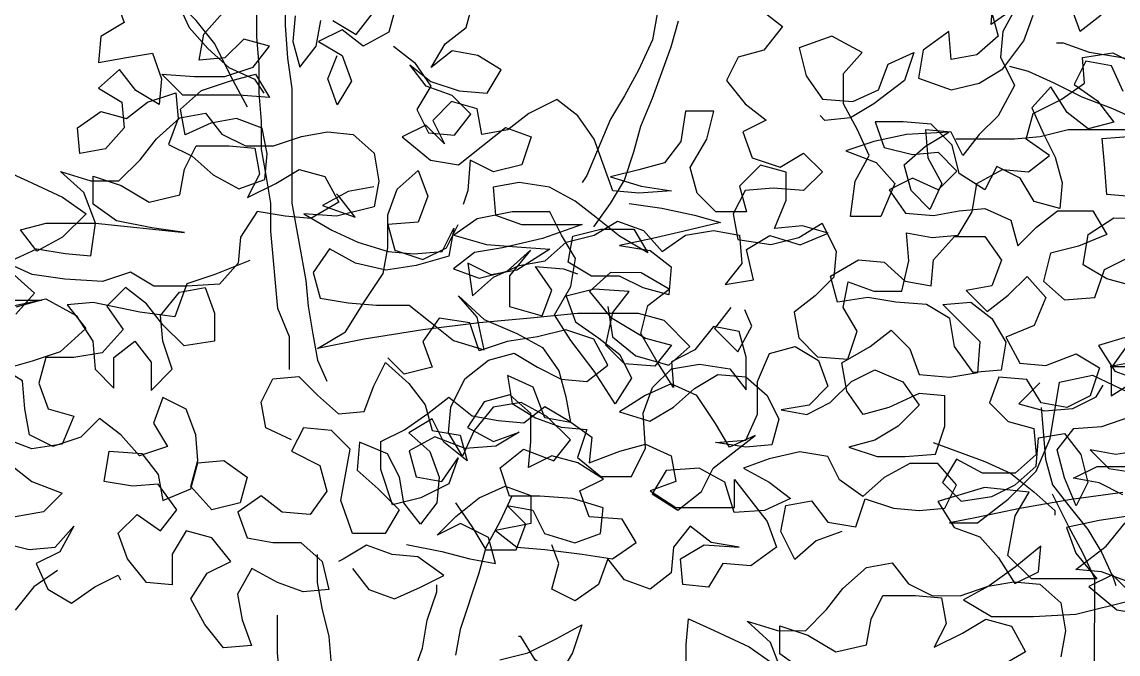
# Model space of a CAD drawing. Header units: inches. Extents: x 350994 to 353538, y 1581369 to 1583842.
# Drawn here: x 351498.559 to 351499.321, y 1583582.262 to 1583582.702 of the extents above; entities that cross this region are included whole.
import ezdxf

# ---------------------------------------------------------------- set-up
doc = ezdxf.new("R2010")
doc.units = ezdxf.units.IN
doc.header["$MEASUREMENT"] = 0
doc.linetypes.add('1', pattern=[0])
doc.layers.add('FOREST', color=96, linetype='Continuous')
doc.layers.add('TREE', color=81, linetype='1')

# ---------------------------------------------------------------- blocks, each defined once
blk = doc.blocks.new('TREE_4')
at = {"color": 94}
for points in [[(-1019.7, 7750.7), (-993.7, 7730.4), (-1016.9, 7701.5), (-1048.7, 7692.9), (-1063.2, 7664), (-1040, 7635), (-1014, 7614.8), (-1043, 7600.4), (-1031.4, 7568.5), (-996.8, 7556.9), (-967.8, 7574.3), (-944.7, 7551.1), (-967.9, 7528), (-1005.4, 7530.9), (-1040.1, 7528.1), (-1054.6, 7499.2), (-1048.9, 7467.4), (-1008.4, 7461.5), (-973.7, 7470.2), (-944.8, 7487.5), (-927.5, 7452.8), (-930.4, 7421), (-953.5, 7397.9), (-979.6, 7377.7), (-973.8, 7345.9), (-950.7, 7322.7), (-913.1, 7319.8), (-901.5, 7354.5), (-918.8, 7383.4), (-913, 7415.2), (-881.2, 7403.6), (-846.5, 7403.6), (-837.8, 7441.1), (-840.7, 7475.8), (-808.9, 7470), (-777.1, 7472.9), (-759.7, 7501.8), (-753.9, 7536.5), (-722.1, 7553.8), (-690.3, 7550.9), (-664.2, 7571.1), (-693.1, 7591.4), (-684.4, 7623.2), (-649.7, 7640.5), (-620.8, 7660.7), (-623.6, 7692.5), (-586.1, 7698.2), (-557.2, 7683.8)], [(-707.4, 7753.3), (-736.4, 7733.1), (-733.4, 7770.7)], [(-736.4, 7750.4), (-727.7, 7718.6), (-753.8, 7695.5), (-785.6, 7689.8), (-788.4, 7724.4), (-820.3, 7701.3), (-826.1, 7666.7), (-785.6, 7652.2), (-750.9, 7660.8), (-722, 7678.1), (-695.9, 7712.8), (-684.3, 7744.6)], [(-600.5, 7744.5), (-626.5, 7724.3), (-638, 7756.1)], [(-704.5, 7756.2), (-721.9, 7724.4), (-724.8, 7692.6), (-707.5, 7657.9), (-727.8, 7620.3), (-751, 7597.2), (-771.2, 7571.2), (-785.6, 7600.1), (-817.4, 7603), (-814.6, 7568.3), (-797.3, 7536.5), (-811.8, 7504.7), (-834.9, 7527.9), (-843.5, 7559.7), (-817.5, 7582.8), (-788.5, 7600.1), (-840.6, 7597.3), (-881.1, 7588.6), (-915.8, 7577.1), (-878.2, 7562.6), (-855.1, 7536.6), (-872.5, 7496.1), (-910.1, 7496.1), (-904.2, 7539.5), (-886.9, 7571.3), (-901.3, 7603.1), (-918.6, 7634.9), (-918.6, 7672.5), (-895.4, 7698.5), (-933, 7718.8), (-973.5, 7704.4), (-964.8, 7669.7), (-944.6, 7640.7), (-907, 7637.8), (-875.2, 7652.2), (-863.6, 7684), (-831.8, 7698.5), (-843.4, 7663.8), (-881, 7634.9), (-910, 7617.6), (-941.8, 7614.7), (-947.5, 7620.5)], [(-456, 7643.2), (-482, 7666.3), (-510.9, 7680.8), (-542.7, 7686.6), (-577.4, 7692.5), (-615, 7698.3), (-646.8, 7709.9), (-655.4, 7709.9)], [(-458.9, 7582.5), (-493.6, 7588.3), (-522.5, 7602.8), (-554.3, 7614.4), (-586.1, 7628.9), (-623.7, 7643.3), (-658.4, 7660.7), (-690.2, 7675.2), (-713.3, 7681)], [(-1651.4, 7441.4), (-1694.8, 7424.1), (-1729.5, 7412.6), (-1744, 7372.1), (-1787.4, 7377.9), (-1845.2, 7389.6), (-1877, 7386.7), (-1853.9, 7357.8), (-1885.7, 7328.9), (-1920.4, 7317.3), (-1960.9, 7305.8)], [(-1943.5, 7392.5), (-1908.8, 7392.5), (-1940.6, 7383.9)], [(-1940.6, 7375.2), (-1917.5, 7401.2), (-1946.4, 7427.2)], [(-1957.8, 7554.5), (-1926, 7540), (-1882.7, 7519.7), (-1853.8, 7499.4), (-1882.7, 7470.5), (-1914.5, 7453.2), (-1934.7, 7479.3), (-1902.9, 7487.9), (-1842.2, 7487.9), (-1732.4, 7476.2), (-1772.8, 7482), (-1816.2, 7490.7), (-1845.1, 7511), (-1845.1, 7545.7), (-1810.4, 7534.1), (-1775.7, 7513.8), (-1738.1, 7522.5), (-1732.3, 7554.3), (-1717.8, 7583.2), (-1677.3, 7583.1), (-1645.5, 7580.2), (-1639.8, 7548.4), (-1654.3, 7519.5), (-1619.5, 7536.8), (-1590.6, 7554.1), (-1558.8, 7545.4), (-1541.5, 7513.6), (-1576.2, 7493.4), (-1608, 7496.3), (-1642.7, 7502.1), (-1663, 7470.3), (-1665.9, 7438.5), (-1689, 7412.5), (-1729.5, 7409.7), (-1770, 7409.7), (-1798.9, 7427.1), (-1833.6, 7415.6), (-1879.9, 7418.5), (-1920.3, 7424.3), (-1952.1, 7438.8), (-1914.5, 7456.1), (-1879.8, 7450.3), (-1848, 7447.4), (-1842.2, 7487.9), (-1856.6, 7525.5), (-1885.5, 7551.5), (-1848, 7539.9), (-1813.3, 7539.9), (-1787.2, 7565.9), (-1766.9, 7591.9), (-1738, 7617.9), (-1706.2, 7623.6), (-1686, 7597.6), (-1657.1, 7583.1), (-1622.4, 7583.1), (-1587.7, 7594.6), (-1555.9, 7600.4), (-1524.1, 7597.4), (-1498.1, 7574.3), (-1492.3, 7539.6), (-1498.1, 7507.8), (-1544.4, 7496.3), (-1584.9, 7499.2), (-1550.2, 7478.9), (-1518.4, 7464.4), (-1480.8, 7452.8), (-1449, 7449.9), (-1414.3, 7452.8), (-1399.9, 7481.7), (-1405.7, 7447), (-1446.2, 7435.5), (-1483.8, 7429.7), (-1521.3, 7438.4), (-1553.1, 7455.8), (-1573.4, 7426.9), (-1564.7, 7395.1), (-1530, 7389.3), (-1495.4, 7386.3), (-1454.9, 7386.3), (-1428.9, 7366), (-1400, 7342.9), (-1362.4, 7331.3), (-1371, 7371.8), (-1394.1, 7397.8), (-1362.4, 7368.9), (-1321.9, 7351.5), (-1290.1, 7334.1), (-1269.9, 7305.2), (-1261.3, 7273.4), (-1255.5, 7241.6), (-1287.3, 7247.4), (-1301.7, 7285), (-1333.5, 7299.5), (-1327.8, 7264.8), (-1298.9, 7247.4), (-1267.1, 7235.8), (-1235.3, 7232.9), (-1246.9, 7198.2), (-1218, 7175), (-1180.4, 7175), (-1163, 7209.7), (-1165.9, 7253), (-1154.3, 7284.8), (-1131.1, 7307.9), (-1096.4, 7313.7), (-1058.8, 7307.9), (-1038.6, 7281.8), (-1038.6, 7322.3), (-1047.2, 7354.1), (-1079, 7359.9), (-1102.2, 7331.1), (-1131.1, 7316.6), (-1128.3, 7284.8), (-1148.5, 7316.6), (-1168.7, 7351.4), (-1160, 7386), (-1133.9, 7406.3), (-1168.6, 7426.5), (-1206.2, 7426.6), (-1232.2, 7403.5), (-1206.2, 7371.6), (-1162.9, 7345.6), (-1131.1, 7336.9), (-1151.4, 7310.9), (-1188.9, 7313.8), (-1212.1, 7336.9), (-1203.3, 7377.4), (-1183.1, 7403.4), (-1226.4, 7406.3), (-1261.1, 7397.7), (-1249.6, 7365.9), (-1220.7, 7345.6), (-1194.7, 7325.4), (-1180.3, 7296.4), (-1200.6, 7264.6), (-1226.5, 7305.1), (-1255.4, 7342.8), (-1275.6, 7374.6), (-1255.4, 7409.3), (-1249.5, 7443.9), (-1266.9, 7472.9), (-1281.3, 7501.8), (-1327.6, 7501.8), (-1370.9, 7493.2), (-1399.9, 7473), (-1359.4, 7461.4), (-1321.8, 7458.5), (-1281.3, 7455.5), (-1321.8, 7429.6), (-1353.6, 7423.8), (-1382.5, 7438.3), (-1376.8, 7397.8), (-1350.8, 7420.9), (-1318.9, 7435.3), (-1287.1, 7441.1), (-1261.1, 7464.2), (-1226.4, 7472.8), (-1197.5, 7490.2), (-1165.7, 7478.6), (-1142.6, 7452.5), (-1113.6, 7472.7), (-1078.9, 7478.5), (-1047.1, 7472.7), (-1044.3, 7438), (-1064.5, 7412), (-1029.8, 7417.7), (-1038.5, 7455.3), (-1009.5, 7472.6), (-972, 7461), (-937.3, 7475.5), (-969, 7484.2), (-1003.7, 7481.3), (-989.3, 7516), (-989.2, 7550.7), (-1021, 7559.4), (-1047.1, 7533.4), (-1038.4, 7501.6), (-1076, 7501.6), (-1099.1, 7524.8), (-1107.8, 7556.6), (-1087.5, 7591.3), (-1078.8, 7625.9), (-1113.5, 7626), (-1119.3, 7588.4), (-1139.6, 7562.4), (-1171.4, 7553.7), (-1206.1, 7545.1), (-1168.5, 7533.5), (-1130.9, 7527.7), (-1171.4, 7524.8), (-1203.2, 7527.8), (-1226.3, 7591.4), (-1246.5, 7620.3), (-1272.5, 7640.6), (-1307.2, 7623.3), (-1333.2, 7603), (-1365.1, 7597.3), (-1370.8, 7629.1), (-1402.6, 7637.8), (-1425.8, 7614.7), (-1411.3, 7585.8), (-1434.4, 7608.9), (-1463.4, 7594.5), (-1428.7, 7565.5), (-1394, 7559.7), (-1336.1, 7605.9), (-1304.3, 7594.3), (-1315.9, 7559.7), (-1350.6, 7551), (-1379.5, 7565.5), (-1382.5, 7527.9), (-1388.3, 7510.6)], [(-545.9, 7354.1), (-603.7, 7336.8), (-583.5, 7305), (-551.7, 7293.4)], [(-557.5, 7316.6), (-589.3, 7310.8), (-554.6, 7310.8)], [(-537, 7605.7), (-568.8, 7602.8), (-641.1, 7602.9), (-675.8, 7594.2), (-707.6, 7591.4), (-779.9, 7591.4)], [(-1057.6, 7383.5), (-1077.9, 7357.5), (-1049, 7328.6), (-1031.6, 7360.4), (-1040.3, 7380.6)], [(-676.1, 7290.7), (-702.1, 7264.7), (-670.3, 7256), (-635.6, 7258.8), (-606.7, 7273.2), (-598, 7287.7)], [(468.1, 6454), (462.3, 6422.2), (444.9, 6384.6), (427.6, 6352.9), (410.2, 6324), (381.2, 6254.6), (375.4, 6245.9)], [(-1458, 7090.7), (-1414.6, 7082), (-1379.9, 7073.3), (-1348.1, 7067.5), (-1356.8, 7099.3), (-1391.5, 7116.7), (-1420.4, 7102.3), (-1397.2, 7125.4), (-1368.3, 7148.5), (-1336.5, 7162.9), (-1304.7, 7151.3), (-1304.7, 7116.6), (-1348.1, 7108), (-1322.1, 7087.7), (-1287.4, 7084.8), (-1241.2, 7079), (-1203.6, 7073.2), (-1174.6, 7093.4), (-1192, 7122.3), (-1232.4, 7125.2), (-1244, 7157), (-1215, 7171.5), (-1246.8, 7191.7), (-1278.6, 7200.4), (-1307.6, 7186), (-1304.6, 7217.8), (-1304.6, 7252.5), (-1330.6, 7275.7), (-1362.4, 7267), (-1382.7, 7235.2), (-1350.9, 7217.9), (-1319.1, 7229.4), (-1348, 7212.1), (-1385.6, 7209.2), (-1423.2, 7223.7), (-1455, 7206.4), (-1446.3, 7174.6), (-1414.5, 7168.8), (-1394.3, 7197.7), (-1405.9, 7165.9), (-1440.6, 7148.5), (-1475.3, 7139.9), (-1489.7, 7183.3), (-1489.7, 7218), (-1460.7, 7232.4), (-1431.8, 7252.6), (-1405.8, 7272.8), (-1376.9, 7249.7), (-1345.1, 7243.9), (-1313.3, 7240.9), (-1287.2, 7261.2), (-1258.3, 7243.8), (-1229.5, 7223.5), (-1232.4, 7191.7), (-1194.8, 7206.1), (-1163, 7214.8), (-1131.2, 7200.3), (-1125.4, 7168.5), (-1157.2, 7157), (-1125.4, 7136.7), (-1053.2, 7136.6), (-1053.1, 7171.3), (-1012.7, 7119.2), (-1001.2, 7087.4), (-1033, 7064.3), (-1067.7, 7067.2), (-1085.1, 7038.3), (-1116.9, 7041.3), (-1119.7, 7073.1), (-1090.8, 7090.4), (-1047.4, 7087.5), (-1082.1, 7093.3), (-1108.1, 7113.5), (-1128.4, 7087.5), (-1131.3, 7055.7), (-1157.3, 7035.5), (-1189.1, 7047.1), (-1209.4, 7073.2), (-1220.9, 7041.4), (-1249.9, 7021.2), (-1278.8, 7035.6), (-1270.1, 7067.4), (-1278.7, 7090.6)], [(389.8, 6191), (410.1, 6219.9), (427.5, 6248.8), (439.1, 6283.5), (447.8, 6315.3), (462.3, 6349.9), (485.4, 6413.5), (494.1, 6445.3)], [(-1113, 6932.5), (-1112.9, 6967.2), (-1110, 6999), (-1078.2, 6984.5), (-1034.9, 6964.3), (-1006, 6944)], [(-968.4, 6935.3), (-997.3, 6955.6), (-997.3, 6990.2), (-962.6, 6978.7), (-927.9, 6958.4), (-890.3, 6967), (-884.5, 6998.8), (-870, 7027.7), (-829.5, 7027.7), (-797.7, 7024.8), (-792, 6993), (-806.5, 6964.1), (-771.8, 6981.4), (-742.8, 6998.7), (-711, 6990), (-693.7, 6958.2), (-728.4, 6938)], [(-994.4, 6932.4), (-1008.9, 6970), (-1037.7, 6996.1), (-1000.2, 6984.5), (-965.5, 6984.4), (-939.4, 7010.4), (-919.2, 7036.4), (-890.2, 7062.4), (-858.4, 7068.2), (-838.2, 7042.1), (-809.3, 7027.7), (-774.6, 7027.6), (-739.9, 7039.2), (-708.1, 7044.9), (-676.3, 7042), (-650.3, 7018.8), (-644.5, 6984.1), (-650.3, 6952.3)], [(-563.5, 7030.3), (-586.6, 7053.5), (-615.6, 7039.1), (-580.9, 7010.1), (-546.2, 7004.3)], [(13.8, 6015), (13.8, 6055.4), (-0.6, 6090.1), (-9.2, 6185.6), (-9.2, 6220.3), (-14.9, 6255), (-20.7, 6286.8), (-20.6, 6321.5), (-23.5, 6356.2), (-23.5, 6390.9), (-26.3, 6425.6), (-26, 6714.7), (-31.8, 6749.4), (-40.4, 6781.2), (-43.3, 6813), (-49.1, 6844.8), (-60.6, 6876.6), (-63.5, 6891.1)], [(-14.3, 6893.9), (-14.3, 6859.2), (-5.7, 6824.5), (2.9, 6792.7), (8.7, 6758), (11.5, 6717.5), (17.3, 6653.9), (17.2, 6578.8), (8.4, 6483.4), (8.4, 6440), (11.3, 6399.5), (17, 6361.9), (16.9, 6220.2), (34.1, 6124.8), (37, 6093), (42.7, 6058.3), (48.5, 6026.5), (60, 6000.5)], [(-38, 6338.8), (-58.2, 6376.4), (-78.4, 6416.9), (-101.5, 6445.9), (-124.6, 6469), (-150.6, 6492.2), (-173.7, 6515.3), (-193.9, 6541.4), (-217, 6570.3), (-240.1, 6593.4), (-266.1, 6616.6), (-289.2, 6639.8), (-309.4, 6665.8), (-222.8, 6596.3), (-196.8, 6573.2), (-170.8, 6552.9), (-164.9, 6590.5), (-170.7, 6625.2), (-173.6, 6659.9), (-173.5, 6738), (-176.3, 6764)], [(-173.6, 6573.1), (-170.8, 6538.5), (-124.6, 6469), (-110.1, 6437.2), (-87, 6411.2), (-61, 6388), (-29.2, 6373.5), (-17.7, 6356.2)], [(696, 5814.8), (664.1, 5803.3), (638.1, 5780.2), (620.8, 5814.9), (626.6, 5846.7), (658.4, 5852.5), (678.6, 5826.4), (713.3, 5820.6), (724.9, 5855.3), (759.6, 5843.7), (791.4, 5840.8), (823.2, 5843.6), (837.7, 5872.5), (814.6, 5898.6), (779.9, 5898.6), (748.1, 5881.3), (722, 5858.2), (693.1, 5878.4), (678.7, 5907.4), (644, 5913.2), (606.4, 5904.5), (574.6, 5893), (606.4, 5875.6), (632.4, 5855.4), (600.6, 5840.9), (563, 5838.1), (551.4, 5875.7), (519.7, 5893.1), (479.2, 5890.2), (461.8, 5861.3), (493.6, 5841), (522.5, 5864.1), (537, 5893), (589.1, 5933.5), (557.3, 5919), (539.9, 5948), (516.8, 5982.7), (485.1, 5997.2), (453.2, 5982.7), (421.4, 5962.5), (459, 5950.9), (487.9, 5968.3), (514, 5991.4), (542.9, 6008.7), (577.6, 6005.8), (603.6, 5982.6), (618, 5953.7), (609.3, 5921.9), (577.5, 5919), (539.9, 5924.8), (577.5, 5927.7), (592, 5959.5), (592, 6000), (606.5, 6034.7), (638.3, 6043.3), (667.2, 6025.9), (678.8, 5994.1), (655.6, 5971), (620.9, 5965.2), (652.7, 5959.4), (681.6, 5973.9), (707.7, 5999.9), (736.6, 6014.3), (771.3, 5999.8), (791.5, 5970.9), (765.5, 5944.9), (736.5, 5927.6), (704.7, 5918.9), (739.4, 5907.3), (774.1, 5907.3), (811.7, 5910.1), (823.3, 5944.8), (823.3, 5982.4), (791.5, 5985.3), (753.9, 5968), (722.1, 5959.4), (701.9, 5988.3), (696.1, 6023), (730.9, 6043.2), (756.9, 6063.4), (780, 6040.3), (791.5, 6008.5), (829.1, 6005.5), (863.8, 6011.3), (866.8, 6048.9), (820.5, 6095.2), (855.2, 6098), (881.2, 6077.8), (898.6, 6048.8), (892.7, 6014.2), (858, 6011.3), (834.9, 6043.1), (829.2, 6077.8), (800.3, 6095.2), (762.7, 6098.1), (728, 6103.9), (690.4, 6098.2), (681.8, 6130), (716.5, 6150.2), (748.3, 6147.3), (774.3, 6124.1), (806.1, 6118.3), (809, 6150.1), (835.1, 6179), (872.7, 6179), (892.9, 6150), (881.3, 6118.2), (849.5, 6112.5), (875.5, 6086.4), (901.5, 6106.7), (924.7, 6129.8), (947.8, 6103.7), (933.3, 6069), (898.6, 6054.6), (915.9, 6022.8), (947.7, 6019.9), (985.3, 6034.3), (1014.2, 6016.9), (1002.6, 5982.2), (973.7, 5967.8), (941.9, 5973.6), (924.5, 6002.6), (889.8, 6005.5), (878.3, 5973.7), (901.4, 5950.5), (933.2, 5941.8), (936, 5910), (910, 5886.9), (869.5, 5887), (837.7, 5904.3), (820.3, 5875.4), (843.4, 5852.3), (881, 5858), (910, 5872.5), (936, 5895.6), (938.9, 5930.3), (970.7, 5936), (991, 5910), (999.6, 5875.3), (985.1, 5846.4), (970.7, 5881.1), (962, 5915.8), (982.3, 5941.8), (1017, 5944.6), (1051.7, 5956.2)], [(1071.9, 5915.7), (1034.3, 5909.9), (1002.5, 5915.7), (1025.6, 5892.6), (1063.2, 5886.8)], [(1048.9, 6045.8), (1028.6, 6016.9), (1028.6, 5982.2), (1060.4, 6002.4)], [(1043.4, 6358.1), (1029, 6389.9), (997.2, 6395.7), (982.7, 6366.8), (1011.6, 6346.5), (1031.8, 6320.5), (1000, 6311.9), (974, 6332.1), (953.8, 6363.9), (930.6, 6337.9), (945.1, 6306.1), (959.5, 6277.2), (968.1, 6245.4), (965.2, 6213.6), (933.4, 6222.3), (916.1, 6251.2), (887.2, 6265.7), (872.7, 6236.8), (840.9, 6257.1), (832.3, 6291.8), (806.3, 6317.8), (771.6, 6320.7), (736.9, 6320.8), (748.4, 6289), (783.1, 6280.3), (814.9, 6283.1), (838, 6260), (814.9, 6236.9), (783.1, 6251.3), (754.2, 6236.9), (774.4, 6208), (809.1, 6205.1), (840.9, 6210.8), (872.7, 6213.7), (904.5, 6199.2), (913.1, 6167.4), (936.3, 6190.5), (962.3, 6210.7), (1005.7, 6210.7), (1023, 6181.7), (988.3, 6167.3), (953.6, 6158.7), (944.9, 6124), (970.9, 6100.8), (1008.5, 6103.7), (1020.1, 6138.4), (1054.8, 6155.7)], [(1054.8, 6118.1), (1023, 6126.8), (994.1, 6144.2), (999.9, 6181.7), (1031.7, 6202), (1069.3, 6201.9)], [(1057.7, 6228), (1023.1, 6230.9), (1020.2, 6268.5), (1017.3, 6300.3), (1054.9, 6303.1)], [(444.7, 6084), (369.5, 6084), (311.7, 6078.3), (248, 6072.6), (178.6, 6064), (106.3, 6052.5), (48.5, 6040.9), (83.2, 6061.2), (106.4, 6098.7), (129.6, 6133.4), (135.4, 6165.2), (135.4, 6205.7), (147, 6237.5), (173, 6260.6), (184.6, 6228.8), (173, 6197), (135.4, 6194.1), (144, 6162.3), (178.7, 6150.7), (207.6, 6165.1), (222.1, 6194)], [(118.1, 6240.4), (86.3, 6234.6), (54.5, 6217.3), (94.9, 6202.8), (74.7, 6228.9), (71.8, 6231.8)], [(433.2, 6219.9), (473.7, 6214), (514.2, 6205.3), (546, 6196.6), (499.7, 6185.1), (462.1, 6176.5), (421.6, 6167.8), (459.2, 6162), (485.2, 6141.7), (482.3, 6107), (450.5, 6115.8), (421.6, 6130.2), (386.9, 6130.3), (358, 6147.6), (363.8, 6179.4), (398.5, 6188.1), (439, 6188), (456.3, 6159.1), (421.6, 6179.4), (392.7, 6202.5), (366.7, 6222.8), (334.9, 6240.2), (297.4, 6246), (265.5, 6240.2), (268.4, 6205.5), (300.2, 6194), (375.4, 6193.9), (326.2, 6176.6), (277, 6165.1), (242.3, 6159.3), (216.3, 6139.1), (248.1, 6127.5), (282.8, 6136.1), (311.7, 6162.1), (285.7, 6130.4), (285.6, 6092.8), (326.1, 6081.2), (337.7, 6113), (317.5, 6141.9), (352.2, 6139), (369.5, 6133.2)], [(16.6, 5928.2), (-15.2, 5942.7), (-20.9, 5974.5), (-6.5, 6003.4), (25.3, 6006.3), (48.5, 5983.1), (74.5, 5960), (106.3, 5962.8), (117.9, 5994.6), (132.3, 6023.5), (161.2, 5997.5), (181.4, 5971.4), (190.1, 5939.6), (224.8, 5933.8), (233.4, 5902), (204.5, 5925.2), (190.1, 5954.1), (161.2, 5936.8), (187.2, 5913.6), (198.7, 5881.8), (195.8, 5850), (175.5, 5824), (155.3, 5850), (149.6, 5881.8), (135.1, 5910.8), (100.4, 5925.2), (97.5, 5890.6), (123.5, 5867.4), (149.5, 5841.4), (132.2, 5812.5), (91.7, 5812.5), (77.3, 5853), (88.9, 5916.6), (65.8, 5939.7), (31.1, 5942.7), (16.6, 5913.8), (51.3, 5896.4), (59.9, 5864.6), (39.6, 5835.7), (5, 5838.6), (-21, 5858.9), (-50, 5838.6), (-38.4, 5806.8), (-6.6, 5801), (28.1, 5801), (54.1, 5777.8), (62.7, 5743.1), (30.9, 5740.3), (-0.9, 5751.9), (-32.7, 5769.2), (-50.1, 5737.4), (-44.3, 5705.6), (-32.8, 5673.8), (-67.5, 5671), (-90.6, 5699.9), (-107.9, 5731.7), (-87.6, 5763.5), (-58.7, 5777.9), (-81.8, 5806.9), (-113.6, 5815.6), (-131, 5786.7), (-131, 5749.1), (-162.8, 5752), (-185.9, 5780.9), (-197.5, 5812.8), (-174.3, 5835.9), (-145.4, 5815.6), (-125.1, 5841.6), (-148.3, 5873.4), (-180.1, 5870.6), (-214.7, 5876.4), (-208.9, 5914), (-168.5, 5911), (-148.2, 5885), (-142.5, 5853.2), (-107.8, 5867.6), (-99.1, 5899.4), (-67.3, 5902.3), (-38.4, 5882), (-47.1, 5850.2), (-81.8, 5841.6), (-107.8, 5870.5), (-99.1, 5902.3), (-101.9, 5934.1), (-113.5, 5965.9), (-142.4, 5980.4), (-154, 5948.6), (-136.6, 5919.7), (-171.3, 5908.1), (-194.5, 5934.2), (-220.5, 5954.5), (-243.6, 5931.3), (-278.3, 5919.8), (-307.2, 5934.3), (-313, 5966.1), (-315.8, 6000.8), (-344.7, 6018.2)], [(-327.3, 6093.3), (-286.8, 6102), (-249.3, 6081.7), (-229, 6049.9), (-226.2, 6015.2), (-203.1, 5992), (-203, 6029.6), (-177, 6049.8), (-156.8, 6023.8), (-156.8, 5989.1), (-130.8, 6015.1), (-142.3, 6049.8), (-145.2, 6081.6), (-122, 6110.5), (-90.2, 6116.2), (-78.7, 6084.4), (-78.7, 6049.7), (-116.3, 6044), (-142.3, 6070), (-162.5, 6096.1), (-188.5, 6116.3), (-211.7, 6093.2), (-191.4, 6064.3), (-217.5, 6035.4), (-252.2, 6029.7), (-286.9, 6029.7), (-295.6, 5997.9), (-284.1, 5966.1), (-252.3, 5957.4), (-266.7, 5922.7), (-304.3, 5916.9), (-341.9, 5931.4)], [(-333.3, 5899.6), (-304.4, 5876.5), (-266.8, 5862), (-290, 5838.9), (-324.7, 5833.1)], [(-342, 5801.3), (-307.3, 5792.6), (-275.5, 5795.5), (-252.4, 5821.5), (-269.8, 5789.7), (-298.7, 5775.3), (-284.3, 5743.4), (-255.4, 5726.1), (-226.4, 5746.3), (-197.5, 5760.7), (-194.6, 5754.9)], [(407.1, 6092.7), (412.8, 6055.1), (441.7, 6031.9), (482.2, 6020.3), (508.2, 6043.4), (476.5, 6075.2), (444.7, 6084)], [(218.9, 5850), (239.1, 5821), (256.5, 5792.1), (294, 5792.1), (305.6, 5823.9), (282.5, 5847), (314.3, 5841.2), (328.8, 5812.3), (366.3, 5800.7), (398.1, 5812.2), (401.1, 5844), (363.5, 5855.6), (323, 5858.5), (285.4, 5858.6), (273.9, 5893.3), (302.8, 5916.4), (340.4, 5901.9), (360.7, 5927.9), (331.8, 5956.8), (300, 5974.2), (265.3, 5968.5), (242.1, 5939.6), (227.7, 5907.8), (210.3, 5936.7), (213.2, 5968.5), (230.6, 6003.2), (259.6, 6026.3), (291.4, 6034.9), (320.3, 6017.6), (349.2, 6003.1), (381, 6000.2), (407, 6020.4), (389.7, 6052.2), (355, 6063.8), (320.3, 6055.2), (282.7, 6049.4), (248, 6037.9), (236.5, 6072.6), (198.9, 6078.4), (178.6, 6049.5), (190.2, 6017.7), (155.5, 6009), (135.2, 6029.3)], [(941.9, 5967.8), (947.6, 5904.2), (956.2, 5872.4), (976.4, 5846.4), (999.5, 5817.4), (1016.9, 5788.5), (1031.3, 5756.7), (1034.2, 5748)], [(808.8, 5924.6), (872.4, 5901.4), (904.2, 5886.9), (933.1, 5863.8), (959.1, 5840.6), (959.1, 5834.8)], [(987.7, 5511), (996.4, 5548.6), (999.3, 5580.4), (1005.1, 5612.2), (1008.1, 5646.9), (1008.2, 5756.7), (993.7, 5788.5), (976.4, 5820.4), (956.2, 5860.9)], [(288.3, 5858.6), (273.8, 5826.8), (256.5, 5795), (247.8, 5763.2), (224.6, 5693.8), (218.8, 5662)], [(91.6, 5769.1), (111.8, 5743.1), (143.6, 5731.5), (175.5, 5745.9), (204.4, 5760.3), (172.6, 5783.5), (140.8, 5786.4), (109, 5798), (80.1, 5780.7), (74.3, 5777.8)], [(48.3, 5786.5), (48.2, 5751.8), (54, 5720), (62.6, 5685.3), (68.4, 5615.9), (68.3, 5581.2), (74.1, 5546.5), (74, 5511.8), (88.5, 5482.9), (111.6, 5508.9), (140.6, 5572.5), (152.2, 5604.3), (166.7, 5638.9), (178.3, 5670.7), (184.1, 5705.4), (195.7, 5740.1), (195.7, 5748.8)], [(-272.7, 5766.6), (-301.6, 5746.4), (-324.8, 5717.5)], [(4.7, 5601.5), (-1, 5665.1), (-0.9, 5711.4)], [(273.7, 5656.2), (308.4, 5664.8), (343.1, 5682.2), (374.9, 5699.5), (363.3, 5664.8), (345.9, 5635.9), (317.1, 5656.2), (299.7, 5685.1), (296.8, 5685.1)], [(1759, 4799), (1785, 4778.7), (1805.2, 4749.8), (1787.9, 4720.9), (1802.3, 4692), (1834.1, 4689.1), (1854.4, 4715.1), (1831.3, 4738.2), (1799.5, 4749.8), (1779.2, 4775.9), (1805.2, 4755.6), (1839.9, 4744), (1874.6, 4741.1), (1892, 4770), (1863.1, 4787.4), (1831.3, 4793.2), (1805.3, 4772.9), (1822.6, 4801.8), (1848.7, 4822.1), (1857.4, 4853.9)], [(1415, 4860), (1426.6, 4828.2), (1397.6, 4810.9), (1394.7, 4779.1), (1429.4, 4784.9), (1461.2, 4790.6), (1472.7, 4758.8), (1469.8, 4727), (1440.9, 4744.4), (1420.7, 4770.4), (1394.7, 4747.3), (1423.6, 4729.9), (1426.4, 4698.1), (1403.3, 4672.1), (1371.5, 4666.4), (1368.6, 4698.2), (1397.5, 4718.4), (1429.3, 4709.7), (1455.4, 4729.9), (1490.1, 4741.4), (1492.9, 4709.6), (1481.3, 4677.8), (1510.2, 4663.3), (1536.2, 4640.2), (1568, 4622.8), (1599.9, 4634.4), (1602.8, 4666.2), (1597, 4698), (1565.2, 4709.6), (1533.4, 4703.8), (1501.6, 4689.4), (1495.8, 4721.2), (1521.9, 4744.3), (1556.6, 4755.8), (1588.4, 4764.5), (1605.7, 4735.5), (1568.1, 4738.5), (1498.8, 4738.5), (1472.8, 4764.6), (1513.2, 4761.6), (1550.8, 4761.6), (1585.5, 4773.1), (1605.8, 4799.2), (1574, 4807.9), (1550.8, 4784.7), (1519, 4781.9), (1524.8, 4813.7), (1548, 4839.7)], [(1637.6, 4836.7), (1634.7, 4804.9), (1643.3, 4773.1), (1663.6, 4799.1), (1669.4, 4830.9)], [(1683.9, 4830.9), (1712.8, 4813.5), (1733, 4839.5)], [(1762, 4848.2), (1753.3, 4816.4), (1721.4, 4799), (1695.4, 4819.3), (1666.5, 4804.9), (1695.4, 4787.5), (1706.9, 4755.7), (1689.6, 4726.8), (1678, 4758.6), (1689.6, 4787.5)], [(-1353.2, 4545), (-1411, 4536.3), (-1451.5, 4527.7), (-1440, 4495.9), (-1414, 4464.1), (-1494.9, 4464.1), (-1523.8, 4493.1), (-1515.1, 4542.2), (-1497.7, 4571.1), (-1552.6, 4576.9), (-1610.5, 4559.6), (-1590.3, 4527.8), (-1558.5, 4516.2), (-1535.4, 4490.2), (-1515.2, 4458.4), (-1486.2, 4472.8), (-1483.3, 4504.6), (-1515.1, 4478.6), (-1547, 4455.5), (-1578.8, 4438.2), (-1544.1, 4417.9), (-1492.1, 4417.9), (-1440, 4420.7), (-1370.6, 4438)], [(-1376.4, 4461.1), (-1408.2, 4472.7), (-1440, 4475.6), (-1402.4, 4504.5), (-1379.2, 4533.4)], [(-1382.1, 4568.1), (-1411, 4582.6), (-1442.8, 4588.4), (-1413.8, 4602.8), (-1367.6, 4602.8)], [(-1382.1, 4571), (-1445.7, 4562.4), (-1509.3, 4550.9), (-1564.2, 4539.4), (-1596, 4533.6), (-1561.4, 4533.6), (-1523.7, 4562.5), (-1489, 4597.1), (-1471.6, 4637.6), (-1460, 4707), (-1419.5, 4715.6), (-1376.2, 4695.3)]]:
    blk.add_lwpolyline(points, dxfattribs=at)

msp = doc.modelspace()

# ---------------------------------------------------------------- hatches: boundary and pattern name
at = {"layer": 'FOREST', "lineweight": 5}
h = msp.add_hatch(dxfattribs=at)
h.set_pattern_fill('ANSI31', color=96, scale=50, style=0)
h.paths.add_polyline_path([(351604.92742, 1583347.98001), (351663.00361, 1583522.95042), (351611.87793, 1583545.35936), (351490.29156, 1583598.08515), (351436.56964, 1583404.46462), (351529.74504, 1583373.17051)])
h.paths.add_polyline_path([(351517.5086, 1583480.13966), (351575.36575, 1583480.13966), (351575.36575, 1583465.13966), (351517.5086, 1583465.13966)], flags=24)

# ---------------------------------------------------------------- block references
at = {"layer": 'TREE', "lineweight": 5, "xscale": 0.0005632341344607994, "yscale": 0.0005632341490127146, "zscale": 0.0005632341444477617}
for p in [(351497.82627, 1583579.98168), (351500.10256, 1583579.79974), (351498.7368, 1583579.07199), (351499.6473, 1583578.34423)]:
    msp.add_blockref('TREE_4', p, dxfattribs=at)

doc.saveas('drawing.dxf')
